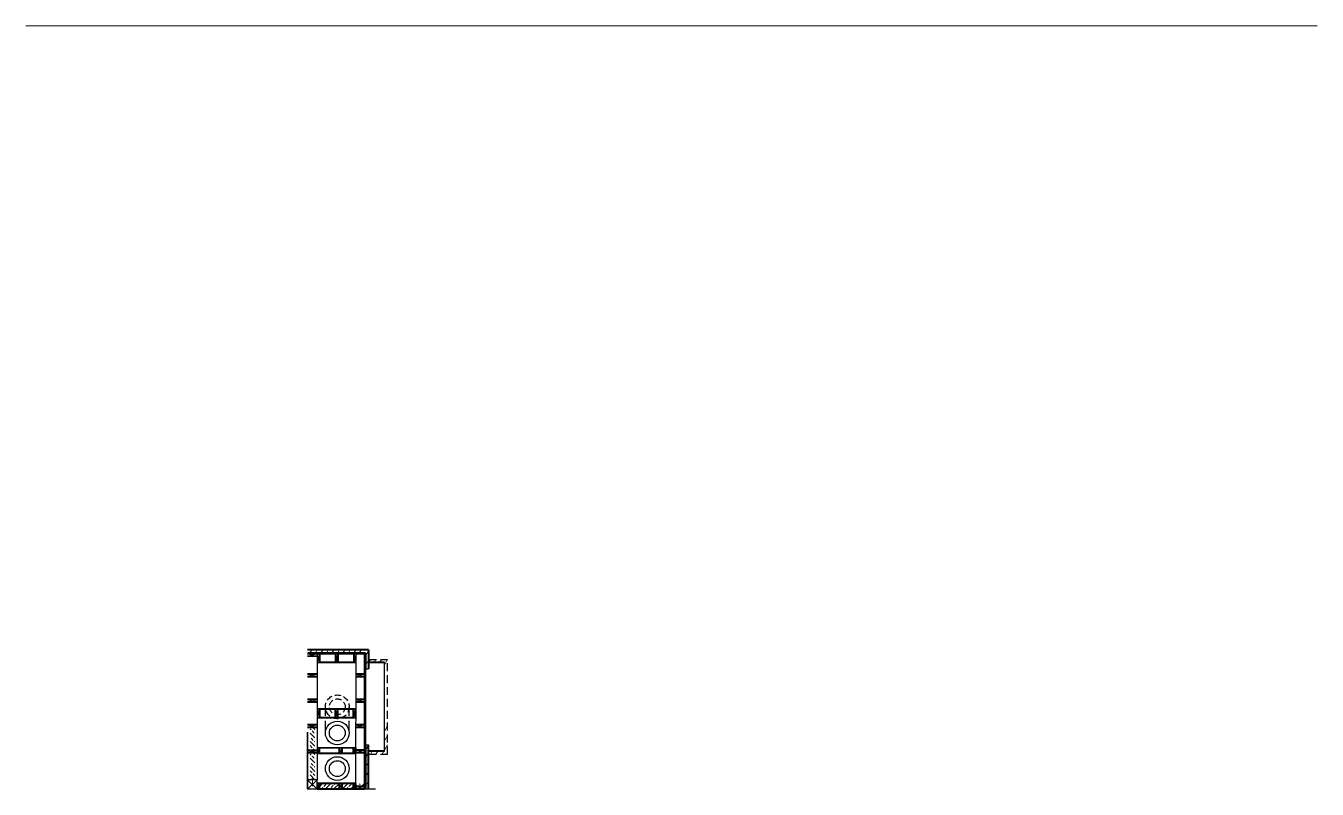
# Model space of a CAD drawing. Header units: inches. Extents: x 3662 to 8692, y -126 to 1283.
# Drawn here: x 3662 to 4478, y -126 to 356 of the extents above; entities that cross this region are included whole.
import ezdxf

# ---------------------------------------------------------------- set-up
doc = ezdxf.new("R2010")
doc.units = ezdxf.units.IN
doc.header["$MEASUREMENT"] = 0
doc.linetypes.add('HIDDEN', pattern=[0.375, 0.25, -0.125])
for name, color, linetype, lineweight in [('MASONRY', 14, 'Continuous', 30), ('NEW FRAMING', 6, 'Continuous', 30), ('NEW FRAMMING', 6, 'Continuous', 30), ('WALL FRAMING', 7, 'Continuous', 30), ('WALLS', 7, 'Continuous', 30)]:
    doc.layers.add(name, color=color, linetype=linetype, lineweight=lineweight)
doc.layers.add('TEXT', color=7, linetype='Continuous')
doc.layers.add('TITLE BLOCK', color=7, linetype='Continuous')

msp = doc.modelspace()

# ---------------------------------------------------------------- hatches: boundary and pattern name
at = {"layer": 'NEW FRAMING', "linetype": 'Continuous', "lineweight": 9, "ltscale": 25}
h = msp.add_hatch(dxfattribs=at)
h.set_pattern_fill('ANSI33', color=6, scale=15, angle=90, style=0)
h.set_pattern_definition([(135, (5108.0685, -5058.1056), (-2.6516504, -2.6516504), []), (135, (5108.0685, -5055.454), (-2.6516504, -2.6516504), [1.875, -0.9375])])
h.paths.add_polyline_path([(3841.91, -120.09), (3844.91, -120.09), (3844.91, -86.09), (3841.91, -86.09)])
h = msp.add_hatch(dxfattribs=at)
h.set_pattern_fill('ANSI33', color=256, scale=15, angle=180, style=0)
h.set_pattern_definition([(225, (8819.776, 1140.801), (2.6516504, -2.6516504), []), (225, (8817.1243, 1140.801), (2.6516504, -2.6516504), [1.875, -0.9375])])
h.paths.add_polyline_path([(3876.4, -125.36), (3876.4, -122.36), (3847.76, -122.36), (3847.76, -125.36)])

# ---------------------------------------------------------------- linework, layer by layer
at = {"layer": 'MASONRY', "color": 6, "linetype": 'Continuous', "lineweight": 40, "ltscale": 15}
for p, q in [((3878.9, -37.71), (3840.38, -37.71)), ((3878.9, -37.71), (3878.9, -49.71)), ((3878.92, -125.71), (3878.92, -97.72))]:
    msp.add_line(p, q, dxfattribs=at)
at = {"layer": 'MASONRY', "color": 6, "linetype": 'Continuous', "lineweight": 9, "ltscale": 20}
for p, q in [((3843.01, -37.71), (3841.85, -39.71)), ((3846.48, -37.71), (3845.32, -39.71)), ((3849.94, -37.71), (3848.79, -39.71)), ((3853.4, -37.71), (3852.25, -39.71)), ((3856.87, -37.71), (3855.71, -39.71)), ((3860.33, -37.71), (3859.18, -39.71)), ((3863.8, -37.71), (3862.64, -39.71)), ((3867.26, -37.71), (3866.11, -39.71)), ((3870.72, -37.71), (3869.57, -39.71)), ((3874.19, -37.71), (3873.03, -39.71)), ((3878.9, -38.14), (3876.9, -41.6)), ((3878.9, -44.14), (3876.9, -47.6)), ((3880.06, -43.71), (3878.9, -45.71)), ((3883.52, -43.71), (3882.37, -45.71)), ((3886.99, -43.71), (3885.83, -45.71)), ((3890.9, -43.71), (3888.9, -47.17)), ((3890.9, -85.71), (3888.9, -89.17)), ((3878.92, -97.72), (3876.92, -101.18)), ((3890.9, -91.71), (3888.9, -95.17)), ((3890.9, -97.71), (3888.9, -101.17)), ((3878.92, -102.43), (3876.92, -105.9)), ((3881.2, -101.71), (3880.05, -103.71)), ((3884.67, -101.71), (3883.51, -103.71)), ((3888.58, -101.71), (3887.43, -103.7)), ((3878.92, -108.43), (3876.92, -111.9)), ((3878.92, -114.43), (3876.92, -117.9)), ((3878.92, -120.43), (3876.92, -123.9))]:
    msp.add_line(p, q, dxfattribs=at)
at = {"layer": 'MASONRY', "color": 6, "linetype": 'HIDDEN', "lineweight": 30, "ltscale": 20}
for p, q in [((3878.9, -43.71), (3890.9, -43.71)), ((3890.9, -103.7), (3890.9, -43.71)), ((3876.9, -49.71), (3878.9, -49.71)), ((3876.92, -97.72), (3878.92, -97.72)), ((3878.9, -103.7), (3890.9, -103.7))]:
    msp.add_line(p, q, dxfattribs=at)
at = {"layer": 'NEW FRAMING', "color": 6, "linetype": 'Continuous', "lineweight": 40, "ltscale": 15}
for p, q in [((3876.39, -40.28), (3840.38, -40.2)), ((3876.9, -39.71), (3840.51, -39.7)), ((3847.96, -40.21), (3847.96, -45.72)), ((3857.96, -40.24), (3857.97, -45.81)), ((3859.46, -40.24), (3859.46, -45.81)), ((3869.46, -40.21), (3869.46, -45.77)), ((3876.9, -39.71), (3876.9, -49.71)), ((3846.46, -41.81), (3840.37, -41.8)), ((3870.94, -45.77), (3846.45, -45.72)), ((3888.9, -45.71), (3878.9, -45.71)), ((3846.42, -70.81), (3840.35, -70.81)), ((3846.42, -69.16), (3840.37, -69.16)), ((3876.39, -70.82), (3870.9, -70.81)), ((3876.39, -69.17), (3870.92, -69.17)), ((3870.92, -80.73), (3846.44, -80.73)), ((3870.92, -75.23), (3846.52, -75.23)), ((3848.04, -80.73), (3848.04, -75.23)), ((3857.91, -80.76), (3857.91, -75.28)), ((3859.41, -80.76), (3859.41, -75.28)), ((3869.42, -80.73), (3869.42, -75.23)), ((3870.92, -80.73), (3870.92, -75.23)), ((3846.4, -86.81), (3840.35, -86.81)), ((3846.4, -85.16), (3840.37, -85.16)), ((3876.4, -86.82), (3870.9, -86.81)), ((3876.4, -85.17), (3870.92, -85.17)), ((3876.92, -97.72), (3876.92, -125.7)), ((3846.38, -102.86), (3840.35, -102.85)), ((3846.38, -101.21), (3840.37, -101.2)), ((3870.91, -103.2), (3846.36, -103.21)), ((3870.91, -99.7), (3846.44, -99.71)), ((3847.96, -103.21), (3847.96, -99.71)), ((3860.6, -103.21), (3860.6, -99.71)), ((3862.1, -103.21), (3862.1, -99.71)), ((3869.41, -103.2), (3869.41, -99.7)), ((3876.38, -102.77), (3870.89, -102.77)), ((3870.91, -103.2), (3870.91, -99.7)), ((3876.38, -101.12), (3870.91, -101.12)), ((3888.9, -101.7), (3878.9, -101.7)), ((3870.91, -122.2), (3846.36, -122.21)), ((3876.4, -125.7), (3876.4, -122.2)), ((3876.4, -124.06), (3870.84, -124.05))]:
    msp.add_line(p, q, dxfattribs=at)
at = {"layer": 'NEW FRAMING', "color": 6, "ltscale": 15}
for p, q in [((3846.46, -40.22), (3846.35, -119.71)), ((3888.9, -101.7), (3888.9, -45.71))]:
    msp.add_line(p, q, dxfattribs=at)
at = {"layer": 'NEW FRAMING', "linetype": 'Continuous', "lineweight": 40, "ltscale": 15}
for p, q in [((3846.44, -54.81), (3840.35, -54.81)), ((3846.44, -53.16), (3840.37, -53.16)), ((3876.39, -54.82), (3870.9, -54.81)), ((3876.39, -53.17), (3870.92, -53.17)), ((3847.88, -125.71), (3847.88, -122.21)), ((3860.6, -125.71), (3860.6, -122.23)), ((3862.1, -125.71), (3862.1, -122.23)), ((3869.41, -125.7), (3869.41, -122.2)), ((3870.91, -125.7), (3870.91, -122.2)), ((3876.4, -125.7), (3846.35, -125.71)), ((3876.34, -125.71), (3870.84, -125.7))]:
    msp.add_line(p, q, dxfattribs=at)
at = {"layer": 'NEW FRAMING', "ltscale": 15}
msp.add_line((3883.35, -125.71), (3846.35, -125.71), dxfattribs=at)
at = {"layer": 'NEW FRAMMING', "color": 6, "linetype": 'Continuous', "lineweight": 9, "ltscale": 25}
for p, q in [((3840.37, -41.8), (3846.46, -40.22)), ((3840.38, -40.2), (3846.46, -41.81)), ((3840.35, -70.81), (3846.42, -69.21)), ((3840.36, -69.21), (3846.42, -70.81)), ((3870.9, -70.81), (3876.39, -69.17)), ((3870.91, -69.21), (3876.39, -70.82)), ((3840.35, -86.81), (3846.4, -85.16)), ((3840.36, -85.21), (3846.4, -86.81)), ((3870.9, -86.81), (3876.4, -85.17)), ((3870.91, -85.21), (3876.4, -86.82)), ((3840.35, -102.85), (3846.38, -101.21)), ((3840.36, -101.25), (3846.38, -102.86)), ((3870.89, -102.77), (3876.38, -101.12)), ((3870.89, -101.17), (3876.38, -102.77))]:
    msp.add_line(p, q, dxfattribs=at)
at = {"layer": 'NEW FRAMMING', "color": 6, "linetype": 'Continuous', "ltscale": 25}
for p, q in [((3870.91, -125.71), (3870.95, -40.27)), ((3876.4, -122.2), (3876.39, -40.28))]:
    msp.add_line(p, q, dxfattribs=at)
at = {"layer": 'NEW FRAMMING', "linetype": 'Continuous', "lineweight": 9, "ltscale": 25}
for p, q in [((3840.35, -54.81), (3846.44, -53.16)), ((3840.36, -53.21), (3846.44, -54.81)), ((3870.9, -54.81), (3876.39, -53.17)), ((3870.91, -53.21), (3876.39, -54.82)), ((3870.91, -124.05), (3876.4, -125.7)), ((3870.91, -125.71), (3876.4, -124.06))]:
    msp.add_line(p, q, dxfattribs=at)
at = {"layer": 'NEW FRAMMING', "color": 6, "linetype": 'HIDDEN', "ltscale": 25}
for p, q in [((3851.6, -88.71), (3851.6, -73.71)), ((3866.6, -88.71), (3866.6, -73.71))]:
    msp.add_line(p, q, dxfattribs=at)
at = {"layer": 'TEXT', "color": 6, "linetype": 'HIDDEN', "lineweight": 30, "ltscale": 15}
for radius in [7.5, 5]:
    msp.add_circle((3859.1, -73.71), radius, dxfattribs=at)
at = {"layer": 'TEXT', "color": 6, "linetype": 'Continuous', "lineweight": 30, "ltscale": 15}
for centre, radius in [((3859.1, -90.22), 7.5), ((3859.1, -90.22), 5), ((3859.1, -112.71), 7.5), ((3859.1, -112.71), 5)]:
    msp.add_circle(centre, radius, dxfattribs=at)
at = {"layer": 'TITLE BLOCK', "color": 7, "linetype": 'Continuous', "lineweight": 0, "ltscale": 0.5}
msp.add_line((3662.29, 356.45), (4478.28, 356.45), dxfattribs=at)
at = {"layer": 'WALL FRAMING', "color": 6, "linetype": 'Continuous', "lineweight": 9, "ltscale": 25}
for p, q in [((3846.46, -40.23), (3847.96, -45.8)), ((3847.96, -40.16), (3846.47, -45.72)), ((3857.96, -40.24), (3859.46, -45.81)), ((3859.46, -40.24), (3857.97, -45.81)), ((3869.46, -40.21), (3870.94, -45.77)), ((3870.96, -40.21), (3869.47, -45.77)), ((3846.44, -80.73), (3848.04, -75.28)), ((3848.04, -80.73), (3846.54, -75.28)), ((3859.41, -80.76), (3857.91, -75.28)), ((3857.91, -80.76), (3859.41, -75.28)), ((3870.92, -80.73), (3869.42, -75.23)), ((3869.42, -80.73), (3870.92, -75.23)), ((3846.36, -103.21), (3847.96, -99.71)), ((3847.96, -103.21), (3846.46, -99.71)), ((3862.1, -103.21), (3860.6, -99.71)), ((3860.6, -103.21), (3862.1, -99.71)), ((3870.91, -103.2), (3869.41, -99.7)), ((3869.41, -103.2), (3870.91, -99.7)), ((3846.35, -125.71), (3847.88, -122.21)), ((3847.87, -125.71), (3846.36, -122.21)), ((3862.1, -125.71), (3860.6, -122.23)), ((3860.6, -125.71), (3862.1, -122.23)), ((3870.91, -125.7), (3869.41, -122.2)), ((3869.41, -125.7), (3870.91, -122.2))]:
    msp.add_line(p, q, dxfattribs=at)
at = {"layer": 'WALL FRAMING', "ltscale": 15}
for p, q in [((3840.35, -125.71), (3840.35, -89.71)), ((3876.34, -125.71), (3843.35, -125.71))]:
    msp.add_line(p, q, dxfattribs=at)
at = {"layer": 'WALL FRAMING', "color": 9, "ltscale": 15}
msp.add_line((3840.35, -125.71), (3840.35, -119.71), dxfattribs=at)
at = {"layer": 'WALL FRAMING', "color": 7, "linetype": 'Continuous', "lineweight": 9, "ltscale": 150}
for p, q in [((3842.76, -119.13), (3843.35, -119.13)), ((3843.35, -123.82), (3843.35, -119.13)), ((3843.35, -119.13), (3843.94, -119.13))]:
    msp.add_line(p, q, dxfattribs=at)
at = {"layer": 'WALL FRAMING', "linetype": 'Continuous', "ltscale": 15}
msp.add_line((3883.35, -125.71), (3840.35, -125.71), dxfattribs=at)
at = {"layer": 'WALLS', "color": 6, "linetype": 'Continuous', "lineweight": 30, "ltscale": 25}
msp.add_line((3876.9, -49.71), (3876.9, -97.71), dxfattribs=at)
at = {"layer": 'WALLS', "ltscale": 15}
for p, q in [((3840.35, -89.71), (3840.35, -125.71)), ((3846.35, -119.71), (3840.35, -119.71)), ((3846.35, -125.71), (3846.35, -119.71)), ((3846.35, -125.71), (3840.35, -125.71))]:
    msp.add_line(p, q, dxfattribs=at)
at = {"layer": 'WALLS', "color": 7, "linetype": 'Continuous', "lineweight": 9, "ltscale": 15}
for p, q in [((3840.35, -119.71), (3846.35, -125.71)), ((3840.35, -125.71), (3846.35, -119.71))]:
    msp.add_line(p, q, dxfattribs=at)

doc.saveas('drawing.dxf')
